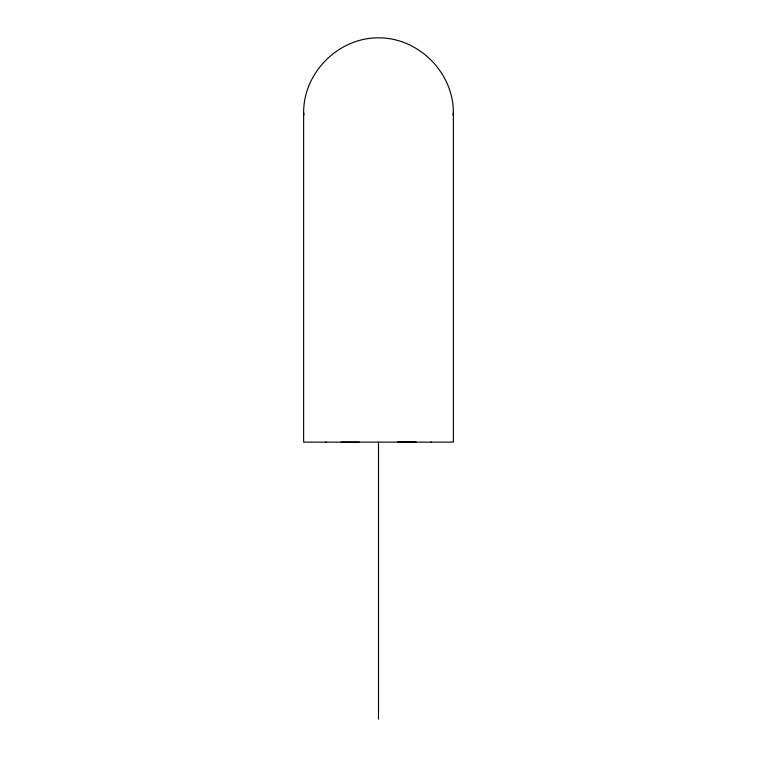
<?xml version="1.0" encoding="UTF-8"?>
<svg xmlns="http://www.w3.org/2000/svg" width="757" height="757" viewBox="0 0 757 757"><rect width="100%" height="100%" fill="white"/><g stroke="black" fill="none" stroke-linecap="round" stroke-linejoin="round"><path stroke-width="1.14" d="M303.633 112.717C303.377 72.644 338.426 37.595 378.5 37.85C418.574 37.595 453.623 72.644 453.367 112.717L453.367 442.135L303.633 442.135L303.633 112.717L303.935 114.998M453.065 114.998L453.367 112.717M325.557 442.135L326.097 442.135M341.066 442.135L359.121 442.126M430.903 442.135L431.443 442.135M378.5 442.135L378.5 719.15M415.934 442.135L397.879 442.126L415.934 442.135"/></g></svg>
